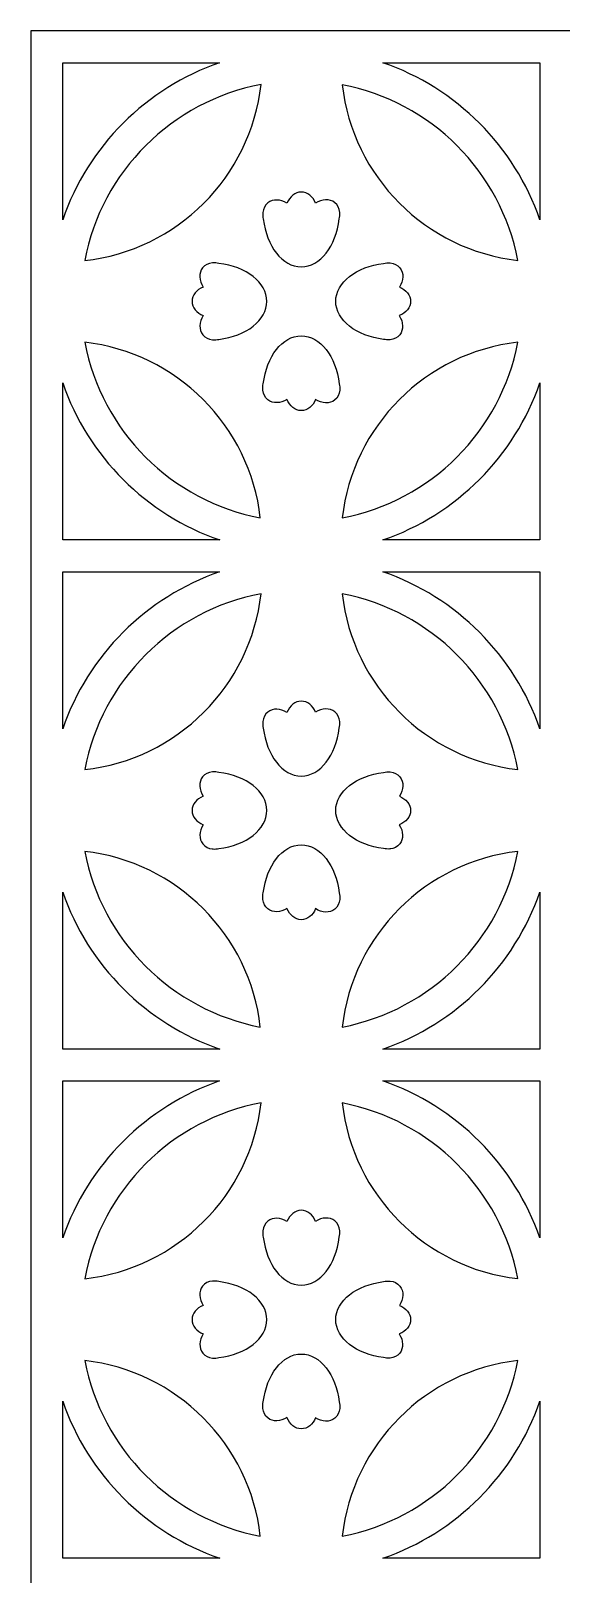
# Model space of a CAD drawing. Header units: centimetres. Extents: x -9.7 to 7.3, y -2.8 to 13.3.
# Drawn here: x -0.79 to 1.98, y 5.29 to 13.34 of the extents above; entities that cross this region are included whole.
import ezdxf

# ---------------------------------------------------------------- set-up
doc = ezdxf.new("R2010")
doc.units = ezdxf.units.CM
doc.header["$MEASUREMENT"] = 0
doc.layers.add('layer 1', color=7, linetype='Continuous')

msp = doc.modelspace()

# ---------------------------------------------------------------- linework, layer by layer
at = {"layer": 'layer 1', "color": 242}
for points, knots in [([(7.34833, -0.11033), (7.34833, -0.11033), (7.34833, -2.76741), (7.34833, -2.76741), (7.34833, -2.76741), (7.34833, -2.76741), (4.69123, -2.76741), (4.69123, -2.76741), (4.69123, -2.76741), (4.69123, -2.76741), (4.52518, -2.76741), (4.52518, -2.76741), (4.52518, -2.76741), (4.52518, -2.76741), (2.0337, -2.76741), (2.0337, -2.76741), (2.0337, -2.76741), (2.0337, -2.76741), (1.86808, -2.76741), (1.86808, -2.76741), (1.86808, -2.76741), (1.86808, -2.76741), (-0.78945, -2.76741), (-0.78945, -2.76741), (-0.78945, -2.76741), (-0.78945, -2.76741), (-0.78945, -0.11033), (-0.78945, -0.11033), (-0.78945, -0.11033), (-0.78945, -0.11033), (-0.78945, 0.05574), (-0.78945, 0.05574), (-0.78945, 0.05574), (-0.78945, 0.05574), (-0.78945, 2.54675), (-0.78945, 2.54675), (-0.78945, 2.54675), (-0.78945, 2.54675), (-0.78945, 2.71282), (-0.78945, 2.71282), (-0.78945, 2.71282), (-0.78945, 2.71282), (-0.78945, 5.20383), (-0.78945, 5.20383), (-0.78945, 5.20383), (-0.78945, 5.20383), (-0.78945, 5.3699), (-0.78945, 5.3699), (-0.78945, 5.3699), (-0.78945, 5.3699), (-0.78945, 7.86092), (-0.78945, 7.86092), (-0.78945, 7.86092), (-0.78945, 7.86092), (-0.78945, 8.02698), (-0.78945, 8.02698), (-0.78945, 8.02698), (-0.78945, 8.02698), (-0.78945, 10.518), (-0.78945, 10.518), (-0.78945, 10.518), (-0.78945, 10.518), (-0.78945, 10.68406), (-0.78945, 10.68406), (-0.78945, 10.68406), (-0.78945, 10.68406), (-0.78945, 13.34115), (-0.78945, 13.34115), (-0.78945, 13.34115), (-0.78945, 13.34115), (1.86808, 13.34115), (1.86808, 13.34115), (1.86808, 13.34115), (1.86808, 13.34115), (2.0337, 13.34115), (2.0337, 13.34115), (2.0337, 13.34115), (2.0337, 13.34115), (4.52518, 13.34115), (4.52518, 13.34115), (4.52518, 13.34115), (4.52518, 13.34115), (4.69123, 13.34115), (4.69123, 13.34115), (4.69123, 13.34115), (4.69123, 13.34115), (7.34833, 13.34115), (7.34833, 13.34115), (7.34833, 13.34115), (7.34833, 13.34115), (7.34833, 10.68406), (7.34833, 10.68406), (7.34833, 10.68406), (7.34833, 10.68406), (7.34833, 10.518), (7.34833, 10.518), (7.34833, 10.518), (7.34833, 10.518), (7.34833, 8.02698), (7.34833, 8.02698), (7.34833, 8.02698), (7.34833, 8.02698), (7.34833, 7.86092), (7.34833, 7.86092), (7.34833, 7.86092), (7.34833, 7.86092), (7.34833, 5.3699), (7.34833, 5.3699), (7.34833, 5.3699), (7.34833, 5.3699), (7.34833, 5.20383), (7.34833, 5.20383), (7.34833, 5.20383), (7.34833, 5.20383), (7.34833, 2.71282), (7.34833, 2.71282), (7.34833, 2.71282), (7.34833, 2.71282), (7.34833, 2.54675), (7.34833, 2.54675), (7.34833, 2.54675), (7.34833, 2.54675), (7.34833, 0.05574), (7.34833, 0.05574), (7.34833, 0.05574), (7.34833, 0.05574), (7.34833, -0.11033), (7.34833, -0.11033)], [0, 0, 0, 0, 0.030303, 0.030303, 0.030303, 0.030303, 0.0606061, 0.0606061, 0.0606061, 0.0606061, 0.0909091, 0.0909091, 0.0909091, 0.0909091, 0.1212121, 0.1212121, 0.1212121, 0.1212121, 0.1515152, 0.1515152, 0.1515152, 0.1515152, 0.1818182, 0.1818182, 0.1818182, 0.1818182, 0.2121212, 0.2121212, 0.2121212, 0.2121212, 0.2424242, 0.2424242, 0.2424242, 0.2424242, 0.2727273, 0.2727273, 0.2727273, 0.2727273, 0.3030303, 0.3030303, 0.3030303, 0.3030303, 0.3333333, 0.3333333, 0.3333333, 0.3333333, 0.3636364, 0.3636364, 0.3636364, 0.3636364, 0.3939394, 0.3939394, 0.3939394, 0.3939394, 0.4242424, 0.4242424, 0.4242424, 0.4242424, 0.4545455, 0.4545455, 0.4545455, 0.4545455, 0.4848485, 0.4848485, 0.4848485, 0.4848485, 0.5151515, 0.5151515, 0.5151515, 0.5151515, 0.5454545, 0.5454545, 0.5454545, 0.5454545, 0.5757576, 0.5757576, 0.5757576, 0.5757576, 0.6060606, 0.6060606, 0.6060606, 0.6060606, 0.6363636, 0.6363636, 0.6363636, 0.6363636, 0.6666667, 0.6666667, 0.6666667, 0.6666667, 0.6969697, 0.6969697, 0.6969697, 0.6969697, 0.7272727, 0.7272727, 0.7272727, 0.7272727, 0.7575758, 0.7575758, 0.7575758, 0.7575758, 0.7878788, 0.7878788, 0.7878788, 0.7878788, 0.8181818, 0.8181818, 0.8181818, 0.8181818, 0.8484848, 0.8484848, 0.8484848, 0.8484848, 0.8787879, 0.8787879, 0.8787879, 0.8787879, 0.9090909, 0.9090909, 0.9090909, 0.9090909, 0.9393939, 0.9393939, 0.9393939, 0.9393939, 1, 1, 1, 1]), ([(-0.62338, 12.35565), (-0.49138, 12.73861), (-0.18692, 13.04308), (0.19605, 13.17508), (0.19605, 13.17508), (0.19605, 13.17508), (-0.62338, 13.17508), (-0.62338, 13.17508), (-0.62338, 13.17508), (-0.62338, 13.17508), (-0.62338, 12.35565), (-0.62338, 12.35565)], [0, 0, 0, 0, 0.25, 0.25, 0.25, 0.25, 0.5, 0.5, 0.5, 0.5, 1, 1, 1, 1]), ([(1.04812, 13.17508), (1.43118, 13.04306), (1.73568, 12.73847), (1.86764, 12.35539), (1.86764, 12.35539), (1.86764, 12.35539), (1.86764, 13.17508), (1.86764, 13.17508), (1.86764, 13.17508), (1.86764, 13.17508), (1.04812, 13.17508), (1.04812, 13.17508)], [0, 0, 0, 0, 0.25, 0.25, 0.25, 0.25, 0.5, 0.5, 0.5, 0.5, 1, 1, 1, 1]), ([(-0.50845, 12.14293), (-0.42058, 12.60663), (-0.05217, 12.97421), (0.41197, 13.0608), (0.41197, 13.0608), (0.35866, 12.57962), (-0.0269, 12.19491), (-0.50845, 12.14293)], [0, 0, 0, 0, 0.3333333, 0.3333333, 0.3333333, 0.3333333, 1, 1, 1, 1]), ([(0.83587, 13.06011), (1.29817, 12.97235), (1.66488, 12.60568), (1.75264, 12.14335), (1.75264, 12.14335), (1.27299, 12.19682), (0.88934, 12.58046), (0.83587, 13.06011)], [0, 0, 0, 0, 0.3333333, 0.3333333, 0.3333333, 0.3333333, 1, 1, 1, 1]), ([(0.42376, 12.3594), (0.42133, 12.36986), (0.42049, 12.38024), (0.42119, 12.39017), (0.42119, 12.39017), (0.42119, 12.39017), (0.42103, 12.39356), (0.42103, 12.39356), (0.42103, 12.39356), (0.42103, 12.39356), (0.42149, 12.39356), (0.42149, 12.39356), (0.42149, 12.39356), (0.42364, 12.41336), (0.43224, 12.43109), (0.44724, 12.44322), (0.44724, 12.44322), (0.474, 12.46484), (0.51373, 12.46267), (0.54752, 12.4411), (0.54752, 12.4411), (0.56121, 12.47598), (0.58949, 12.49997), (0.62212, 12.49997), (0.62212, 12.49997), (0.6545, 12.49997), (0.68254, 12.47636), (0.69633, 12.44192), (0.69633, 12.44192), (0.73026, 12.4639), (0.77031, 12.46626), (0.79726, 12.44444), (0.79726, 12.44444), (0.81259, 12.43208), (0.82117, 12.41388), (0.82309, 12.39356), (0.82309, 12.39356), (0.82309, 12.39356), (0.82321, 12.39356), (0.82321, 12.39356), (0.82321, 12.39356), (0.82321, 12.39356), (0.82317, 12.39277), (0.82317, 12.39277), (0.82317, 12.39277), (0.8241, 12.38207), (0.82319, 12.37083), (0.82043, 12.35949), (0.82043, 12.35949), (0.80359, 12.21732), (0.72121, 12.10936), (0.62212, 12.10936), (0.62212, 12.10936), (0.52305, 12.10936), (0.44065, 12.21729), (0.42376, 12.3594)], [0, 0, 0, 0, 0.0666667, 0.0666667, 0.0666667, 0.0666667, 0.1333333, 0.1333333, 0.1333333, 0.1333333, 0.2, 0.2, 0.2, 0.2, 0.2666667, 0.2666667, 0.2666667, 0.2666667, 0.3333333, 0.3333333, 0.3333333, 0.3333333, 0.4, 0.4, 0.4, 0.4, 0.4666667, 0.4666667, 0.4666667, 0.4666667, 0.5333333, 0.5333333, 0.5333333, 0.5333333, 0.6, 0.6, 0.6, 0.6, 0.6666667, 0.6666667, 0.6666667, 0.6666667, 0.7333333, 0.7333333, 0.7333333, 0.7333333, 0.8, 0.8, 0.8, 0.8, 0.8666667, 0.8666667, 0.8666667, 0.8666667, 1, 1, 1, 1]), ([(0.19239, 11.73109), (0.18193, 11.72866), (0.17156, 11.72782), (0.16163, 11.72853), (0.16163, 11.72853), (0.16163, 11.72853), (0.15824, 11.72837), (0.15824, 11.72837), (0.15824, 11.72837), (0.15824, 11.72837), (0.15824, 11.72883), (0.15824, 11.72883), (0.15824, 11.72883), (0.13843, 11.73097), (0.12071, 11.73957), (0.10858, 11.75457), (0.10858, 11.75457), (0.08696, 11.78133), (0.08913, 11.82106), (0.11069, 11.85485), (0.11069, 11.85485), (0.07582, 11.86854), (0.05183, 11.89682), (0.05183, 11.92946), (0.05183, 11.92946), (0.05183, 11.96183), (0.07544, 11.98987), (0.10988, 12.00367), (0.10988, 12.00367), (0.08789, 12.03759), (0.08553, 12.07765), (0.10736, 12.1046), (0.10736, 12.1046), (0.11972, 12.11993), (0.13792, 12.1285), (0.15824, 12.13043), (0.15824, 12.13043), (0.15824, 12.13043), (0.15824, 12.13055), (0.15824, 12.13055), (0.15824, 12.13055), (0.15824, 12.13055), (0.15902, 12.13051), (0.15902, 12.13051), (0.15902, 12.13051), (0.16973, 12.13143), (0.18097, 12.13052), (0.19231, 12.12777), (0.19231, 12.12777), (0.33448, 12.11092), (0.44244, 12.02854), (0.44244, 11.92946), (0.44244, 11.92946), (0.44244, 11.83038), (0.33451, 11.74798), (0.19239, 11.73109)], [0, 0, 0, 0, 0.0666667, 0.0666667, 0.0666667, 0.0666667, 0.1333333, 0.1333333, 0.1333333, 0.1333333, 0.2, 0.2, 0.2, 0.2, 0.2666667, 0.2666667, 0.2666667, 0.2666667, 0.3333333, 0.3333333, 0.3333333, 0.3333333, 0.4, 0.4, 0.4, 0.4, 0.4666667, 0.4666667, 0.4666667, 0.4666667, 0.5333333, 0.5333333, 0.5333333, 0.5333333, 0.6, 0.6, 0.6, 0.6, 0.6666667, 0.6666667, 0.6666667, 0.6666667, 0.7333333, 0.7333333, 0.7333333, 0.7333333, 0.8, 0.8, 0.8, 0.8, 0.8666667, 0.8666667, 0.8666667, 0.8666667, 1, 1, 1, 1]), ([(1.05207, 11.73109), (1.06253, 11.72866), (1.0729, 11.72782), (1.08283, 11.72853), (1.08283, 11.72853), (1.08283, 11.72853), (1.08622, 11.72837), (1.08622, 11.72837), (1.08622, 11.72837), (1.08622, 11.72837), (1.08622, 11.72883), (1.08622, 11.72883), (1.08622, 11.72883), (1.10603, 11.73097), (1.12376, 11.73957), (1.13588, 11.75457), (1.13588, 11.75457), (1.15751, 11.78133), (1.15534, 11.82106), (1.13377, 11.85485), (1.13377, 11.85485), (1.16864, 11.86854), (1.19264, 11.89682), (1.19264, 11.92946), (1.19264, 11.92946), (1.19264, 11.96183), (1.16902, 11.98987), (1.13458, 12.00367), (1.13458, 12.00367), (1.15657, 12.03759), (1.15893, 12.07765), (1.1371, 12.1046), (1.1371, 12.1046), (1.12475, 12.11993), (1.10654, 12.1285), (1.08622, 12.13043), (1.08622, 12.13043), (1.08622, 12.13043), (1.08622, 12.13055), (1.08622, 12.13055), (1.08622, 12.13055), (1.08622, 12.13055), (1.08544, 12.13051), (1.08544, 12.13051), (1.08544, 12.13051), (1.07474, 12.13143), (1.06349, 12.13052), (1.05215, 12.12777), (1.05215, 12.12777), (0.90998, 12.11092), (0.80203, 12.02854), (0.80203, 11.92946), (0.80203, 11.92946), (0.80203, 11.83038), (0.90996, 11.74798), (1.05207, 11.73109)], [0, 0, 0, 0, 0.0666667, 0.0666667, 0.0666667, 0.0666667, 0.1333333, 0.1333333, 0.1333333, 0.1333333, 0.2, 0.2, 0.2, 0.2, 0.2666667, 0.2666667, 0.2666667, 0.2666667, 0.3333333, 0.3333333, 0.3333333, 0.3333333, 0.4, 0.4, 0.4, 0.4, 0.4666667, 0.4666667, 0.4666667, 0.4666667, 0.5333333, 0.5333333, 0.5333333, 0.5333333, 0.6, 0.6, 0.6, 0.6, 0.6666667, 0.6666667, 0.6666667, 0.6666667, 0.7333333, 0.7333333, 0.7333333, 0.7333333, 0.8, 0.8, 0.8, 0.8, 0.8666667, 0.8666667, 0.8666667, 0.8666667, 1, 1, 1, 1]), ([(0.40839, 10.79908), (-0.05391, 10.88686), (-0.4206, 11.25351), (-0.50837, 11.71583), (-0.50837, 11.71583), (-0.02871, 11.66236), (0.35493, 11.27872), (0.40839, 10.79908)], [0, 0, 0, 0, 0.3333333, 0.3333333, 0.3333333, 0.3333333, 1, 1, 1, 1]), ([(0.42376, 11.49973), (0.42133, 11.48927), (0.42049, 11.47889), (0.42119, 11.46896), (0.42119, 11.46896), (0.42119, 11.46896), (0.42103, 11.46557), (0.42103, 11.46557), (0.42103, 11.46557), (0.42103, 11.46557), (0.42149, 11.46557), (0.42149, 11.46557), (0.42149, 11.46557), (0.42364, 11.44577), (0.43224, 11.42804), (0.44724, 11.41591), (0.44724, 11.41591), (0.474, 11.39429), (0.51373, 11.39646), (0.54752, 11.41803), (0.54752, 11.41803), (0.56121, 11.38315), (0.58949, 11.35916), (0.62212, 11.35916), (0.62212, 11.35916), (0.6545, 11.35916), (0.68254, 11.38277), (0.69633, 11.41721), (0.69633, 11.41721), (0.73026, 11.39523), (0.77031, 11.39287), (0.79726, 11.41469), (0.79726, 11.41469), (0.81259, 11.42705), (0.82117, 11.44525), (0.82309, 11.46557), (0.82309, 11.46557), (0.82309, 11.46557), (0.82321, 11.46557), (0.82321, 11.46557), (0.82321, 11.46557), (0.82321, 11.46557), (0.82317, 11.46636), (0.82317, 11.46636), (0.82317, 11.46636), (0.8241, 11.47706), (0.82319, 11.48831), (0.82043, 11.49964), (0.82043, 11.49964), (0.80359, 11.64181), (0.72121, 11.74977), (0.62212, 11.74977), (0.62212, 11.74977), (0.52305, 11.74977), (0.44065, 11.64184), (0.42376, 11.49973)], [0, 0, 0, 0, 0.0666667, 0.0666667, 0.0666667, 0.0666667, 0.1333333, 0.1333333, 0.1333333, 0.1333333, 0.2, 0.2, 0.2, 0.2, 0.2666667, 0.2666667, 0.2666667, 0.2666667, 0.3333333, 0.3333333, 0.3333333, 0.3333333, 0.4, 0.4, 0.4, 0.4, 0.4666667, 0.4666667, 0.4666667, 0.4666667, 0.5333333, 0.5333333, 0.5333333, 0.5333333, 0.6, 0.6, 0.6, 0.6, 0.6666667, 0.6666667, 0.6666667, 0.6666667, 0.7333333, 0.7333333, 0.7333333, 0.7333333, 0.8, 0.8, 0.8, 0.8, 0.8666667, 0.8666667, 0.8666667, 0.8666667, 1, 1, 1, 1]), ([(1.75264, 11.71583), (1.66486, 11.25352), (1.29821, 10.88682), (0.83587, 10.79906), (0.83587, 10.79906), (0.88934, 11.27871), (1.27299, 11.66238), (1.75264, 11.71583)], [0, 0, 0, 0, 0.3333333, 0.3333333, 0.3333333, 0.3333333, 1, 1, 1, 1]), ([(0.19631, 10.68406), (-0.18678, 10.816), (-0.49136, 11.12055), (-0.62338, 11.50358), (-0.62338, 11.50358), (-0.62338, 11.50358), (-0.62338, 10.68406), (-0.62338, 10.68406), (-0.62338, 10.68406), (-0.62338, 10.68406), (0.19631, 10.68406), (0.19631, 10.68406)], [0, 0, 0, 0, 0.25, 0.25, 0.25, 0.25, 0.5, 0.5, 0.5, 0.5, 1, 1, 1, 1]), ([(1.86764, 11.50384), (1.73567, 11.12066), (1.43102, 10.81605), (1.04787, 10.68406), (1.04787, 10.68406), (1.04787, 10.68406), (1.86764, 10.68406), (1.86764, 10.68406), (1.86764, 10.68406), (1.86764, 10.68406), (1.86764, 11.50384), (1.86764, 11.50384)], [0, 0, 0, 0, 0.25, 0.25, 0.25, 0.25, 0.5, 0.5, 0.5, 0.5, 1, 1, 1, 1]), ([(-0.62338, 9.69856), (-0.49138, 10.08153), (-0.18692, 10.386), (0.19605, 10.518), (0.19605, 10.518), (0.19605, 10.518), (-0.62338, 10.518), (-0.62338, 10.518), (-0.62338, 10.518), (-0.62338, 10.518), (-0.62338, 9.69856), (-0.62338, 9.69856)], [0, 0, 0, 0, 0.25, 0.25, 0.25, 0.25, 0.5, 0.5, 0.5, 0.5, 1, 1, 1, 1]), ([(1.04812, 10.518), (1.43118, 10.38598), (1.73568, 10.08139), (1.86764, 9.69831), (1.86764, 9.69831), (1.86764, 9.69831), (1.86764, 10.518), (1.86764, 10.518), (1.86764, 10.518), (1.86764, 10.518), (1.04812, 10.518), (1.04812, 10.518)], [0, 0, 0, 0, 0.25, 0.25, 0.25, 0.25, 0.5, 0.5, 0.5, 0.5, 1, 1, 1, 1]), ([(-0.50845, 9.48585), (-0.42058, 9.94954), (-0.05217, 10.31712), (0.41197, 10.40372), (0.41197, 10.40372), (0.35866, 9.92254), (-0.0269, 9.53783), (-0.50845, 9.48585)], [0, 0, 0, 0, 0.3333333, 0.3333333, 0.3333333, 0.3333333, 1, 1, 1, 1]), ([(0.83587, 10.40303), (1.29817, 10.31527), (1.66488, 9.9486), (1.75264, 9.48627), (1.75264, 9.48627), (1.27299, 9.53974), (0.88934, 9.92338), (0.83587, 10.40303)], [0, 0, 0, 0, 0.3333333, 0.3333333, 0.3333333, 0.3333333, 1, 1, 1, 1]), ([(0.42376, 9.70232), (0.42133, 9.71278), (0.42049, 9.72316), (0.42119, 9.73309), (0.42119, 9.73309), (0.42119, 9.73309), (0.42103, 9.73648), (0.42103, 9.73648), (0.42103, 9.73648), (0.42103, 9.73648), (0.42149, 9.73648), (0.42149, 9.73648), (0.42149, 9.73648), (0.42364, 9.75628), (0.43224, 9.77401), (0.44724, 9.78614), (0.44724, 9.78614), (0.474, 9.80776), (0.51373, 9.80559), (0.54752, 9.78402), (0.54752, 9.78402), (0.56121, 9.81889), (0.58949, 9.84289), (0.62212, 9.84289), (0.62212, 9.84289), (0.6545, 9.84289), (0.68254, 9.81927), (0.69633, 9.78483), (0.69633, 9.78483), (0.73026, 9.80682), (0.77031, 9.80918), (0.79726, 9.78736), (0.79726, 9.78736), (0.81259, 9.775), (0.82117, 9.7568), (0.82309, 9.73648), (0.82309, 9.73648), (0.82309, 9.73648), (0.82321, 9.73648), (0.82321, 9.73648), (0.82321, 9.73648), (0.82321, 9.73648), (0.82317, 9.73569), (0.82317, 9.73569), (0.82317, 9.73569), (0.8241, 9.72499), (0.82319, 9.71374), (0.82043, 9.7024), (0.82043, 9.7024), (0.80359, 9.56024), (0.72121, 9.45228), (0.62212, 9.45228), (0.62212, 9.45228), (0.52305, 9.45228), (0.44065, 9.56021), (0.42376, 9.70232)], [0, 0, 0, 0, 0.0666667, 0.0666667, 0.0666667, 0.0666667, 0.1333333, 0.1333333, 0.1333333, 0.1333333, 0.2, 0.2, 0.2, 0.2, 0.2666667, 0.2666667, 0.2666667, 0.2666667, 0.3333333, 0.3333333, 0.3333333, 0.3333333, 0.4, 0.4, 0.4, 0.4, 0.4666667, 0.4666667, 0.4666667, 0.4666667, 0.5333333, 0.5333333, 0.5333333, 0.5333333, 0.6, 0.6, 0.6, 0.6, 0.6666667, 0.6666667, 0.6666667, 0.6666667, 0.7333333, 0.7333333, 0.7333333, 0.7333333, 0.8, 0.8, 0.8, 0.8, 0.8666667, 0.8666667, 0.8666667, 0.8666667, 1, 1, 1, 1]), ([(0.19239, 9.07401), (0.18193, 9.07158), (0.17156, 9.07074), (0.16163, 9.07145), (0.16163, 9.07145), (0.16163, 9.07145), (0.15824, 9.07128), (0.15824, 9.07128), (0.15824, 9.07128), (0.15824, 9.07128), (0.15824, 9.07175), (0.15824, 9.07175), (0.15824, 9.07175), (0.13843, 9.07389), (0.12071, 9.08249), (0.10858, 9.09749), (0.10858, 9.09749), (0.08696, 9.12425), (0.08913, 9.16398), (0.11069, 9.19777), (0.11069, 9.19777), (0.07582, 9.21146), (0.05183, 9.23974), (0.05183, 9.27237), (0.05183, 9.27237), (0.05183, 9.30475), (0.07544, 9.33279), (0.10988, 9.34659), (0.10988, 9.34659), (0.08789, 9.38051), (0.08553, 9.42056), (0.10736, 9.44752), (0.10736, 9.44752), (0.11972, 9.46284), (0.13792, 9.47142), (0.15824, 9.47334), (0.15824, 9.47334), (0.15824, 9.47334), (0.15824, 9.47347), (0.15824, 9.47347), (0.15824, 9.47347), (0.15824, 9.47347), (0.15902, 9.47342), (0.15902, 9.47342), (0.15902, 9.47342), (0.16973, 9.47435), (0.18097, 9.47344), (0.19231, 9.47068), (0.19231, 9.47068), (0.33448, 9.45384), (0.44244, 9.37146), (0.44244, 9.27237), (0.44244, 9.27237), (0.44244, 9.1733), (0.33451, 9.0909), (0.19239, 9.07401)], [0, 0, 0, 0, 0.0666667, 0.0666667, 0.0666667, 0.0666667, 0.1333333, 0.1333333, 0.1333333, 0.1333333, 0.2, 0.2, 0.2, 0.2, 0.2666667, 0.2666667, 0.2666667, 0.2666667, 0.3333333, 0.3333333, 0.3333333, 0.3333333, 0.4, 0.4, 0.4, 0.4, 0.4666667, 0.4666667, 0.4666667, 0.4666667, 0.5333333, 0.5333333, 0.5333333, 0.5333333, 0.6, 0.6, 0.6, 0.6, 0.6666667, 0.6666667, 0.6666667, 0.6666667, 0.7333333, 0.7333333, 0.7333333, 0.7333333, 0.8, 0.8, 0.8, 0.8, 0.8666667, 0.8666667, 0.8666667, 0.8666667, 1, 1, 1, 1]), ([(1.05207, 9.07401), (1.06253, 9.07158), (1.0729, 9.07074), (1.08283, 9.07145), (1.08283, 9.07145), (1.08283, 9.07145), (1.08622, 9.07128), (1.08622, 9.07128), (1.08622, 9.07128), (1.08622, 9.07128), (1.08622, 9.07175), (1.08622, 9.07175), (1.08622, 9.07175), (1.10603, 9.07389), (1.12376, 9.08249), (1.13588, 9.09749), (1.13588, 9.09749), (1.15751, 9.12425), (1.15534, 9.16398), (1.13377, 9.19777), (1.13377, 9.19777), (1.16864, 9.21146), (1.19264, 9.23974), (1.19264, 9.27237), (1.19264, 9.27237), (1.19264, 9.30475), (1.16902, 9.33279), (1.13458, 9.34659), (1.13458, 9.34659), (1.15657, 9.38051), (1.15893, 9.42056), (1.1371, 9.44752), (1.1371, 9.44752), (1.12475, 9.46284), (1.10654, 9.47142), (1.08622, 9.47334), (1.08622, 9.47334), (1.08622, 9.47334), (1.08622, 9.47347), (1.08622, 9.47347), (1.08622, 9.47347), (1.08622, 9.47347), (1.08544, 9.47342), (1.08544, 9.47342), (1.08544, 9.47342), (1.07474, 9.47435), (1.06349, 9.47344), (1.05215, 9.47068), (1.05215, 9.47068), (0.90998, 9.45384), (0.80203, 9.37146), (0.80203, 9.27237), (0.80203, 9.27237), (0.80203, 9.1733), (0.90996, 9.0909), (1.05207, 9.07401)], [0, 0, 0, 0, 0.0666667, 0.0666667, 0.0666667, 0.0666667, 0.1333333, 0.1333333, 0.1333333, 0.1333333, 0.2, 0.2, 0.2, 0.2, 0.2666667, 0.2666667, 0.2666667, 0.2666667, 0.3333333, 0.3333333, 0.3333333, 0.3333333, 0.4, 0.4, 0.4, 0.4, 0.4666667, 0.4666667, 0.4666667, 0.4666667, 0.5333333, 0.5333333, 0.5333333, 0.5333333, 0.6, 0.6, 0.6, 0.6, 0.6666667, 0.6666667, 0.6666667, 0.6666667, 0.7333333, 0.7333333, 0.7333333, 0.7333333, 0.8, 0.8, 0.8, 0.8, 0.8666667, 0.8666667, 0.8666667, 0.8666667, 1, 1, 1, 1]), ([(0.40839, 8.14199), (-0.05391, 8.22978), (-0.4206, 8.59643), (-0.50837, 9.05875), (-0.50837, 9.05875), (-0.02871, 9.00528), (0.35493, 8.62164), (0.40839, 8.14199)], [0, 0, 0, 0, 0.3333333, 0.3333333, 0.3333333, 0.3333333, 1, 1, 1, 1]), ([(0.42376, 8.84264), (0.42133, 8.83219), (0.42049, 8.82181), (0.42119, 8.81188), (0.42119, 8.81188), (0.42119, 8.81188), (0.42103, 8.80849), (0.42103, 8.80849), (0.42103, 8.80849), (0.42103, 8.80849), (0.42149, 8.80849), (0.42149, 8.80849), (0.42149, 8.80849), (0.42364, 8.78869), (0.43224, 8.77096), (0.44724, 8.75883), (0.44724, 8.75883), (0.474, 8.73721), (0.51373, 8.73938), (0.54752, 8.76095), (0.54752, 8.76095), (0.56121, 8.72607), (0.58949, 8.70208), (0.62212, 8.70208), (0.62212, 8.70208), (0.6545, 8.70208), (0.68254, 8.72569), (0.69633, 8.76013), (0.69633, 8.76013), (0.73026, 8.73815), (0.77031, 8.73579), (0.79726, 8.75761), (0.79726, 8.75761), (0.81259, 8.76997), (0.82117, 8.78817), (0.82309, 8.80849), (0.82309, 8.80849), (0.82309, 8.80849), (0.82321, 8.80849), (0.82321, 8.80849), (0.82321, 8.80849), (0.82321, 8.80849), (0.82317, 8.80928), (0.82317, 8.80928), (0.82317, 8.80928), (0.8241, 8.81998), (0.82319, 8.83122), (0.82043, 8.84256), (0.82043, 8.84256), (0.80359, 8.98473), (0.72121, 9.09269), (0.62212, 9.09269), (0.62212, 9.09269), (0.52305, 9.09269), (0.44065, 8.98476), (0.42376, 8.84264)], [0, 0, 0, 0, 0.0666667, 0.0666667, 0.0666667, 0.0666667, 0.1333333, 0.1333333, 0.1333333, 0.1333333, 0.2, 0.2, 0.2, 0.2, 0.2666667, 0.2666667, 0.2666667, 0.2666667, 0.3333333, 0.3333333, 0.3333333, 0.3333333, 0.4, 0.4, 0.4, 0.4, 0.4666667, 0.4666667, 0.4666667, 0.4666667, 0.5333333, 0.5333333, 0.5333333, 0.5333333, 0.6, 0.6, 0.6, 0.6, 0.6666667, 0.6666667, 0.6666667, 0.6666667, 0.7333333, 0.7333333, 0.7333333, 0.7333333, 0.8, 0.8, 0.8, 0.8, 0.8666667, 0.8666667, 0.8666667, 0.8666667, 1, 1, 1, 1]), ([(1.75264, 9.05875), (1.66486, 8.59644), (1.29821, 8.22974), (0.83587, 8.14198), (0.83587, 8.14198), (0.88934, 8.62163), (1.27299, 9.00529), (1.75264, 9.05875)], [0, 0, 0, 0, 0.3333333, 0.3333333, 0.3333333, 0.3333333, 1, 1, 1, 1]), ([(0.19631, 8.02698), (-0.18678, 8.15892), (-0.49136, 8.46347), (-0.62338, 8.8465), (-0.62338, 8.8465), (-0.62338, 8.8465), (-0.62338, 8.02698), (-0.62338, 8.02698), (-0.62338, 8.02698), (-0.62338, 8.02698), (0.19631, 8.02698), (0.19631, 8.02698)], [0, 0, 0, 0, 0.25, 0.25, 0.25, 0.25, 0.5, 0.5, 0.5, 0.5, 1, 1, 1, 1]), ([(1.86764, 8.84675), (1.73567, 8.46358), (1.43102, 8.15896), (1.04787, 8.02698), (1.04787, 8.02698), (1.04787, 8.02698), (1.86764, 8.02698), (1.86764, 8.02698), (1.86764, 8.02698), (1.86764, 8.02698), (1.86764, 8.84675), (1.86764, 8.84675)], [0, 0, 0, 0, 0.25, 0.25, 0.25, 0.25, 0.5, 0.5, 0.5, 0.5, 1, 1, 1, 1]), ([(-0.62338, 7.04148), (-0.49138, 7.42444), (-0.18692, 7.72892), (0.19605, 7.86092), (0.19605, 7.86092), (0.19605, 7.86092), (-0.62338, 7.86092), (-0.62338, 7.86092), (-0.62338, 7.86092), (-0.62338, 7.86092), (-0.62338, 7.04148), (-0.62338, 7.04148)], [0, 0, 0, 0, 0.25, 0.25, 0.25, 0.25, 0.5, 0.5, 0.5, 0.5, 1, 1, 1, 1]), ([(1.04812, 7.86092), (1.43118, 7.72889), (1.73568, 7.42431), (1.86764, 7.04123), (1.86764, 7.04123), (1.86764, 7.04123), (1.86764, 7.86092), (1.86764, 7.86092), (1.86764, 7.86092), (1.86764, 7.86092), (1.04812, 7.86092), (1.04812, 7.86092)], [0, 0, 0, 0, 0.25, 0.25, 0.25, 0.25, 0.5, 0.5, 0.5, 0.5, 1, 1, 1, 1]), ([(-0.50845, 6.82877), (-0.42058, 7.29246), (-0.05217, 7.66004), (0.41197, 7.74664), (0.41197, 7.74664), (0.35866, 7.26546), (-0.0269, 6.88075), (-0.50845, 6.82877)], [0, 0, 0, 0, 0.3333333, 0.3333333, 0.3333333, 0.3333333, 1, 1, 1, 1]), ([(0.83587, 7.74594), (1.29817, 7.65818), (1.66488, 7.29151), (1.75264, 6.82919), (1.75264, 6.82919), (1.27299, 6.88266), (0.88934, 7.2663), (0.83587, 7.74594)], [0, 0, 0, 0, 0.3333333, 0.3333333, 0.3333333, 0.3333333, 1, 1, 1, 1]), ([(0.42376, 7.04524), (0.42133, 7.0557), (0.42049, 7.06608), (0.42119, 7.076), (0.42119, 7.076), (0.42119, 7.076), (0.42103, 7.0794), (0.42103, 7.0794), (0.42103, 7.0794), (0.42103, 7.0794), (0.42149, 7.0794), (0.42149, 7.0794), (0.42149, 7.0794), (0.42364, 7.0992), (0.43224, 7.11693), (0.44724, 7.12905), (0.44724, 7.12905), (0.474, 7.15068), (0.51373, 7.14851), (0.54752, 7.12694), (0.54752, 7.12694), (0.56121, 7.16181), (0.58949, 7.18581), (0.62212, 7.18581), (0.62212, 7.18581), (0.6545, 7.18581), (0.68254, 7.16219), (0.69633, 7.12775), (0.69633, 7.12775), (0.73026, 7.14974), (0.77031, 7.1521), (0.79726, 7.13028), (0.79726, 7.13028), (0.81259, 7.11792), (0.82117, 7.09971), (0.82309, 7.0794), (0.82309, 7.0794), (0.82309, 7.0794), (0.82321, 7.0794), (0.82321, 7.0794), (0.82321, 7.0794), (0.82321, 7.0794), (0.82317, 7.07861), (0.82317, 7.07861), (0.82317, 7.07861), (0.8241, 7.06791), (0.82319, 7.05666), (0.82043, 7.04532), (0.82043, 7.04532), (0.80359, 6.90315), (0.72121, 6.7952), (0.62212, 6.7952), (0.62212, 6.7952), (0.52305, 6.7952), (0.44065, 6.90313), (0.42376, 7.04524)], [0, 0, 0, 0, 0.0666667, 0.0666667, 0.0666667, 0.0666667, 0.1333333, 0.1333333, 0.1333333, 0.1333333, 0.2, 0.2, 0.2, 0.2, 0.2666667, 0.2666667, 0.2666667, 0.2666667, 0.3333333, 0.3333333, 0.3333333, 0.3333333, 0.4, 0.4, 0.4, 0.4, 0.4666667, 0.4666667, 0.4666667, 0.4666667, 0.5333333, 0.5333333, 0.5333333, 0.5333333, 0.6, 0.6, 0.6, 0.6, 0.6666667, 0.6666667, 0.6666667, 0.6666667, 0.7333333, 0.7333333, 0.7333333, 0.7333333, 0.8, 0.8, 0.8, 0.8, 0.8666667, 0.8666667, 0.8666667, 0.8666667, 1, 1, 1, 1]), ([(0.19239, 6.41693), (0.18193, 6.4145), (0.17156, 6.41366), (0.16163, 6.41437), (0.16163, 6.41437), (0.16163, 6.41437), (0.15824, 6.4142), (0.15824, 6.4142), (0.15824, 6.4142), (0.15824, 6.4142), (0.15824, 6.41466), (0.15824, 6.41466), (0.15824, 6.41466), (0.13843, 6.41681), (0.12071, 6.42541), (0.10858, 6.44041), (0.10858, 6.44041), (0.08696, 6.46717), (0.08913, 6.5069), (0.11069, 6.54069), (0.11069, 6.54069), (0.07582, 6.55438), (0.05183, 6.58266), (0.05183, 6.61529), (0.05183, 6.61529), (0.05183, 6.64767), (0.07544, 6.67571), (0.10988, 6.6895), (0.10988, 6.6895), (0.08789, 6.72343), (0.08553, 6.76348), (0.10736, 6.79044), (0.10736, 6.79044), (0.11972, 6.80576), (0.13792, 6.81434), (0.15824, 6.81626), (0.15824, 6.81626), (0.15824, 6.81626), (0.15824, 6.81638), (0.15824, 6.81638), (0.15824, 6.81638), (0.15824, 6.81638), (0.15902, 6.81634), (0.15902, 6.81634), (0.15902, 6.81634), (0.16973, 6.81727), (0.18097, 6.81636), (0.19231, 6.8136), (0.19231, 6.8136), (0.33448, 6.79676), (0.44244, 6.71438), (0.44244, 6.61529), (0.44244, 6.61529), (0.44244, 6.51622), (0.33451, 6.43382), (0.19239, 6.41693)], [0, 0, 0, 0, 0.0666667, 0.0666667, 0.0666667, 0.0666667, 0.1333333, 0.1333333, 0.1333333, 0.1333333, 0.2, 0.2, 0.2, 0.2, 0.2666667, 0.2666667, 0.2666667, 0.2666667, 0.3333333, 0.3333333, 0.3333333, 0.3333333, 0.4, 0.4, 0.4, 0.4, 0.4666667, 0.4666667, 0.4666667, 0.4666667, 0.5333333, 0.5333333, 0.5333333, 0.5333333, 0.6, 0.6, 0.6, 0.6, 0.6666667, 0.6666667, 0.6666667, 0.6666667, 0.7333333, 0.7333333, 0.7333333, 0.7333333, 0.8, 0.8, 0.8, 0.8, 0.8666667, 0.8666667, 0.8666667, 0.8666667, 1, 1, 1, 1]), ([(1.05207, 6.41693), (1.06253, 6.4145), (1.0729, 6.41366), (1.08283, 6.41437), (1.08283, 6.41437), (1.08283, 6.41437), (1.08622, 6.4142), (1.08622, 6.4142), (1.08622, 6.4142), (1.08622, 6.4142), (1.08622, 6.41466), (1.08622, 6.41466), (1.08622, 6.41466), (1.10603, 6.41681), (1.12376, 6.42541), (1.13588, 6.44041), (1.13588, 6.44041), (1.15751, 6.46717), (1.15534, 6.5069), (1.13377, 6.54069), (1.13377, 6.54069), (1.16864, 6.55438), (1.19264, 6.58266), (1.19264, 6.61529), (1.19264, 6.61529), (1.19264, 6.64767), (1.16902, 6.67571), (1.13458, 6.6895), (1.13458, 6.6895), (1.15657, 6.72343), (1.15893, 6.76348), (1.1371, 6.79044), (1.1371, 6.79044), (1.12475, 6.80576), (1.10654, 6.81434), (1.08622, 6.81626), (1.08622, 6.81626), (1.08622, 6.81626), (1.08622, 6.81638), (1.08622, 6.81638), (1.08622, 6.81638), (1.08622, 6.81638), (1.08544, 6.81634), (1.08544, 6.81634), (1.08544, 6.81634), (1.07474, 6.81727), (1.06349, 6.81636), (1.05215, 6.8136), (1.05215, 6.8136), (0.90998, 6.79676), (0.80203, 6.71438), (0.80203, 6.61529), (0.80203, 6.61529), (0.80203, 6.51622), (0.90996, 6.43382), (1.05207, 6.41693)], [0, 0, 0, 0, 0.0666667, 0.0666667, 0.0666667, 0.0666667, 0.1333333, 0.1333333, 0.1333333, 0.1333333, 0.2, 0.2, 0.2, 0.2, 0.2666667, 0.2666667, 0.2666667, 0.2666667, 0.3333333, 0.3333333, 0.3333333, 0.3333333, 0.4, 0.4, 0.4, 0.4, 0.4666667, 0.4666667, 0.4666667, 0.4666667, 0.5333333, 0.5333333, 0.5333333, 0.5333333, 0.6, 0.6, 0.6, 0.6, 0.6666667, 0.6666667, 0.6666667, 0.6666667, 0.7333333, 0.7333333, 0.7333333, 0.7333333, 0.8, 0.8, 0.8, 0.8, 0.8666667, 0.8666667, 0.8666667, 0.8666667, 1, 1, 1, 1]), ([(0.40839, 5.48491), (-0.05391, 5.5727), (-0.4206, 5.93934), (-0.50837, 6.40167), (-0.50837, 6.40167), (-0.02871, 6.3482), (0.35493, 5.96456), (0.40839, 5.48491)], [0, 0, 0, 0, 0.3333333, 0.3333333, 0.3333333, 0.3333333, 1, 1, 1, 1]), ([(0.42376, 6.18556), (0.42133, 6.1751), (0.42049, 6.16473), (0.42119, 6.1548), (0.42119, 6.1548), (0.42119, 6.1548), (0.42103, 6.15141), (0.42103, 6.15141), (0.42103, 6.15141), (0.42103, 6.15141), (0.42149, 6.15141), (0.42149, 6.15141), (0.42149, 6.15141), (0.42364, 6.1316), (0.43224, 6.11388), (0.44724, 6.10175), (0.44724, 6.10175), (0.474, 6.08013), (0.51373, 6.0823), (0.54752, 6.10387), (0.54752, 6.10387), (0.56121, 6.06899), (0.58949, 6.045), (0.62212, 6.045), (0.62212, 6.045), (0.6545, 6.045), (0.68254, 6.06861), (0.69633, 6.10305), (0.69633, 6.10305), (0.73026, 6.08106), (0.77031, 6.0787), (0.79726, 6.10053), (0.79726, 6.10053), (0.81259, 6.11289), (0.82117, 6.13109), (0.82309, 6.15141), (0.82309, 6.15141), (0.82309, 6.15141), (0.82321, 6.15141), (0.82321, 6.15141), (0.82321, 6.15141), (0.82321, 6.15141), (0.82317, 6.15219), (0.82317, 6.15219), (0.82317, 6.15219), (0.8241, 6.1629), (0.82319, 6.17414), (0.82043, 6.18548), (0.82043, 6.18548), (0.80359, 6.32765), (0.72121, 6.43561), (0.62212, 6.43561), (0.62212, 6.43561), (0.52305, 6.43561), (0.44065, 6.32768), (0.42376, 6.18556)], [0, 0, 0, 0, 0.0666667, 0.0666667, 0.0666667, 0.0666667, 0.1333333, 0.1333333, 0.1333333, 0.1333333, 0.2, 0.2, 0.2, 0.2, 0.2666667, 0.2666667, 0.2666667, 0.2666667, 0.3333333, 0.3333333, 0.3333333, 0.3333333, 0.4, 0.4, 0.4, 0.4, 0.4666667, 0.4666667, 0.4666667, 0.4666667, 0.5333333, 0.5333333, 0.5333333, 0.5333333, 0.6, 0.6, 0.6, 0.6, 0.6666667, 0.6666667, 0.6666667, 0.6666667, 0.7333333, 0.7333333, 0.7333333, 0.7333333, 0.8, 0.8, 0.8, 0.8, 0.8666667, 0.8666667, 0.8666667, 0.8666667, 1, 1, 1, 1]), ([(1.75264, 6.40167), (1.66486, 5.93936), (1.29821, 5.57266), (0.83587, 5.4849), (0.83587, 5.4849), (0.88934, 5.96455), (1.27299, 6.34821), (1.75264, 6.40167)], [0, 0, 0, 0, 0.3333333, 0.3333333, 0.3333333, 0.3333333, 1, 1, 1, 1]), ([(0.19631, 5.3699), (-0.18678, 5.50184), (-0.49136, 5.80639), (-0.62338, 6.18942), (-0.62338, 6.18942), (-0.62338, 6.18942), (-0.62338, 5.3699), (-0.62338, 5.3699), (-0.62338, 5.3699), (-0.62338, 5.3699), (0.19631, 5.3699), (0.19631, 5.3699)], [0, 0, 0, 0, 0.25, 0.25, 0.25, 0.25, 0.5, 0.5, 0.5, 0.5, 1, 1, 1, 1]), ([(1.86764, 6.18967), (1.73567, 5.8065), (1.43102, 5.50188), (1.04787, 5.3699), (1.04787, 5.3699), (1.04787, 5.3699), (1.86764, 5.3699), (1.86764, 5.3699), (1.86764, 5.3699), (1.86764, 5.3699), (1.86764, 6.18967), (1.86764, 6.18967)], [0, 0, 0, 0, 0.25, 0.25, 0.25, 0.25, 0.5, 0.5, 0.5, 0.5, 1, 1, 1, 1])]:
    msp.add_open_spline(points, degree=3, knots=knots, dxfattribs=at)

doc.saveas('drawing.dxf')
